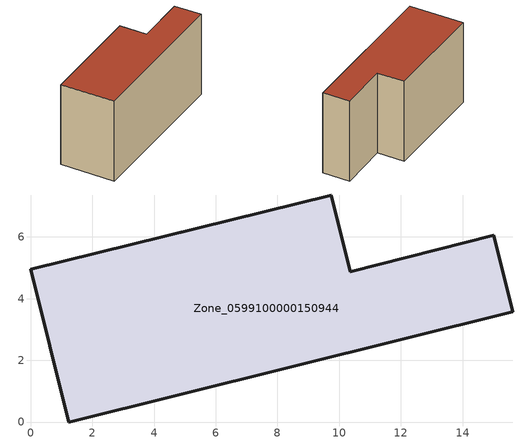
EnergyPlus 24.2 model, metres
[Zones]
Zone_0599100000150944
 floor ground (C_G): 1.24,0 0,4.95 9.74,7.36 10.36,4.88 15.01,6.05 15.63,3.58 z0
 wall outside (C_F): 1.24,0 15.63,3.58 15.01,6.05 10.36,4.88 9.74,7.36 0,4.95 1.24,0 z0:7.96
 roof outside (C_R): 0,4.95 1.24,0 15.63,3.58 15.01,6.05 10.36,4.88 9.74,7.36 z7.96
[BUILDING]
Pand.0599100000150944: North Axis=0; Terrain=City; Loads Convergence Tolerance Value=0.04; Temperature Convergence Tolerance Value=0.4; Solar Distribution=FullExterior; Maximum Number of Warmup Days=25; Minimum Number of Warmup Days=1
[Site:Location]
Rotterdam.The.Hague.AP_ZH_NLD Design_Conditions: Latitude=51.96; Longitude=4.45; Time Zone=1; Elevation=-4.5
[SITE:GROUNDTEMPERATURE:BUILDINGSURFACE]
18, 18, 18, 18, 18, 18, 18, 18, 18, 18, 18, 18
[MATERIAL] Thermal Absorptance=0.9; Solar Absorptance=0.7; Visible Absorptance=0.7
Name | Roughness | Thickness | Conductivity | Density | Specific Heat
G.TI.1975-1991 | MediumSmooth | 0.15 | 0.288461 | 540 | 1210
F.TI.1975-1991 | Rough | 0.3 | 0.230769 | 1920 | 840
R.TI.1975-1991 | MediumRough | 0.2 | 0.153846 | 1500 | 1000
[CONSTRUCTION]
C_G: G.TI.1975-1991
C_F: F.TI.1975-1991
C_R: R.TI.1975-1991
[ZONE]
Zone_0599100000150944: Type=1; Multiplier=1; Ceiling Height=Autocalculate; Volume=Autocalculate; Floor Area=autocalculate; Part of Total Floor Area=Yes
[ZONEINFILTRATION:DESIGNFLOWRATE]
Infil_Zone_0599100000150944: Zone or ZoneList or Space or SpaceList=Zone_0599100000150944; Schedule=AlwaysOn; Design Flow Rate Calculation Method=Flow/Area; Flow Rate per Floor Area=0.003; Constant Term Coefficient=1; Temperature Term Coefficient=0; Velocity Term Coefficient=0; Velocity Squared Term Coefficient=0
[HVACTEMPLATE:ZONE:IDEALLOADSAIRSYSTEM]
Zone_0599100000150944: Maximum Heating Supply Air Temperature=50; Minimum Cooling Supply Air Temperature=13; Maximum Heating Supply Air Humidity Ratio=0.0156; Minimum Cooling Supply Air Humidity Ratio=0.0077; Heating Limit=NoLimit; Cooling Limit=NoLimit; Dehumidification Control Type=ConstantSensibleHeatRatio; Cooling Sensible Heat Ratio=0.7; Dehumidification Setpoint=60; Humidification Control Type=None; Humidification Setpoint=30; Outdoor Air Method=None; Outdoor Air Flow Rate per Person=0.00944; Outdoor Air Flow Rate per Zone Floor Area=0; Outdoor Air Flow Rate per Zone=0; Demand Controlled Ventilation Type=None; Outdoor Air Economizer Type=NoEconomizer; Heat Recovery Type=None; Sensible Heat Recovery Effectiveness=0.7; Latent Heat Recovery Effectiveness=0.65
[ZONECONTROL:THERMOSTAT]
ThermostatControl_Zone_0599100000150944: Zone or ZoneList=Zone_0599100000150944; Control Type Schedule=DualSetpointControlType; Control 1=Thermostat_Zone_0599100000150944; Temperature Difference Between Cutout And Setpoint=0
[THERMOSTATSETPOINT:DUALSETPOINT]
Thermostat_Zone_0599100000150944: Heating Setpoint Temperature Schedule=HeatingSetpoint_Zone_0599100000150944; Cooling Setpoint Temperature Schedule=CoolingSetpoint_Zone_0599100000150944
[SCHEDULE:COMPACT]
HeatingSetpoint_Zone_0599100000150944: Through: 12/31, For: AllDays, Until: 24:00, 21
CoolingSetpoint_Zone_0599100000150944: Through: 12/31, For: AllDays, Until: 24:00, 24
DualSetpointControlType: Through: 12/31, For: AllDays, Until: 24:00, 4
AlwaysOn: Through: 12/31, For: AllDays, Until: 24:00, 1
